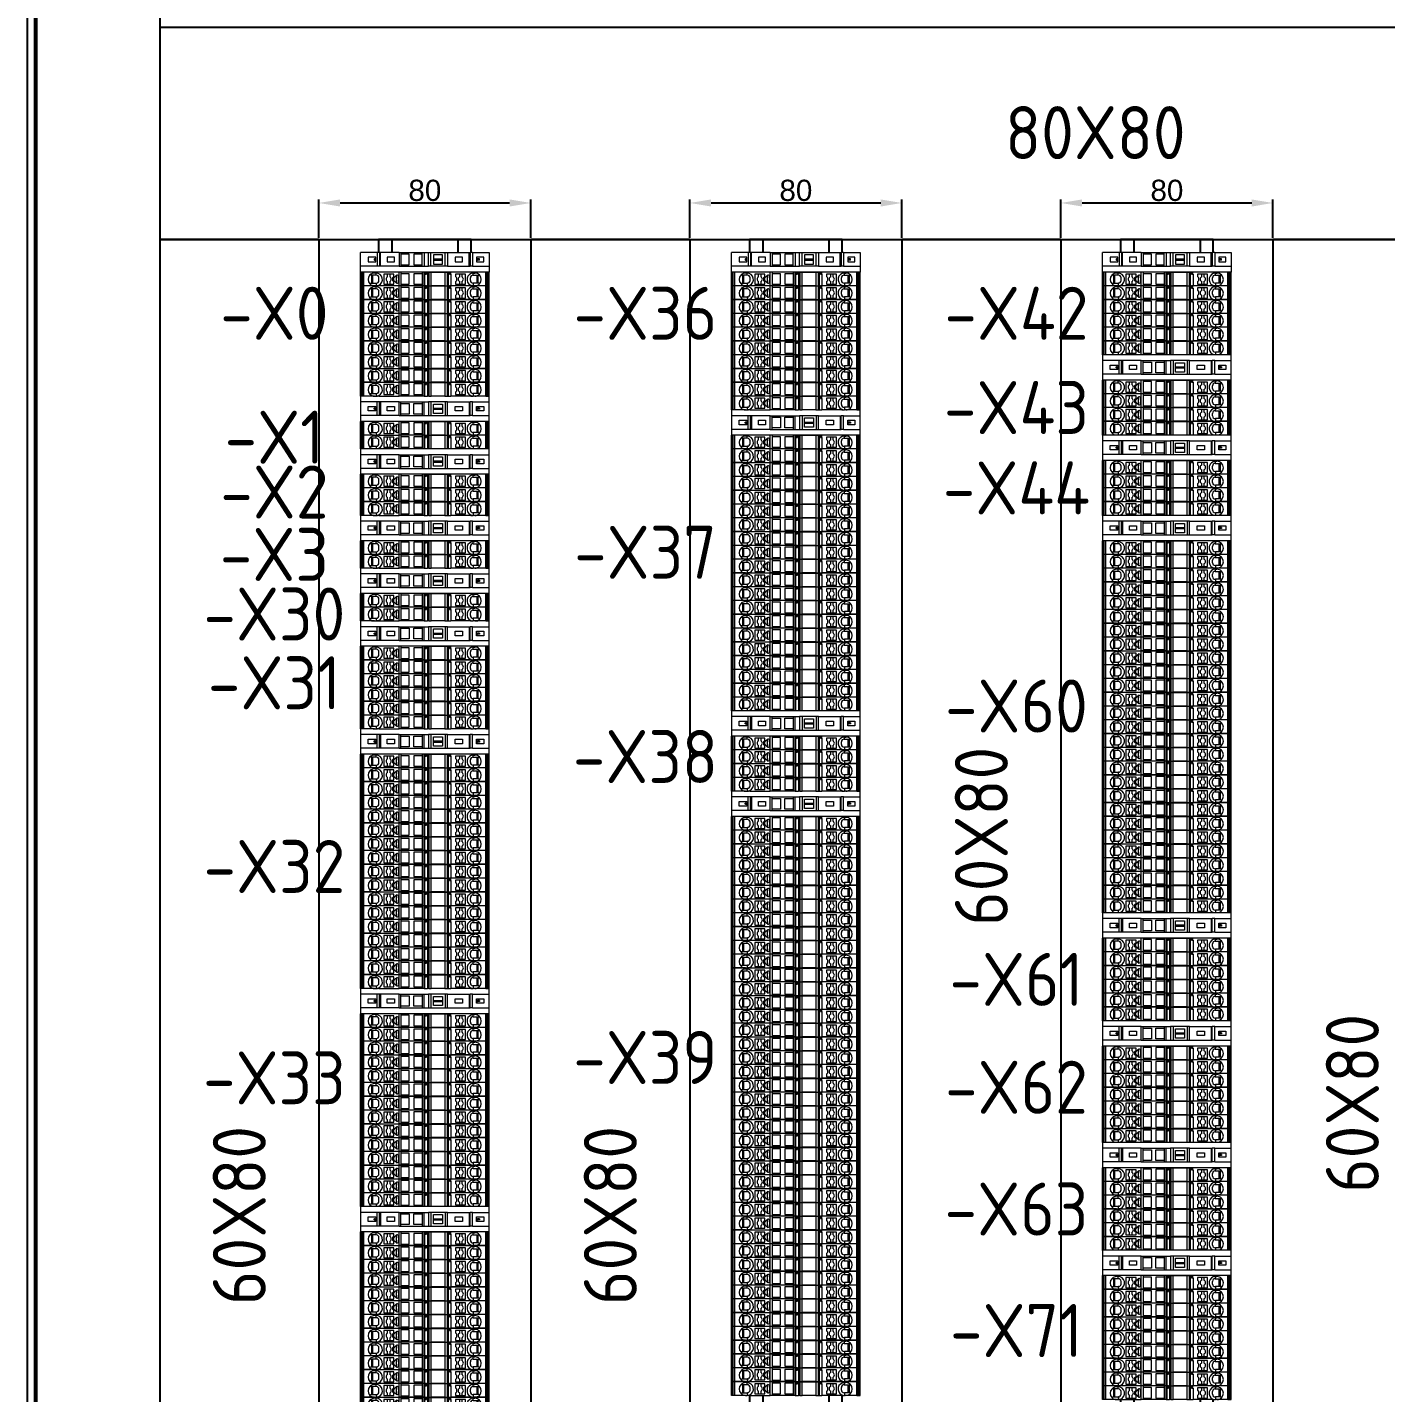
# Model space of a CAD drawing. Header units: millimetres. Extents: x 42356 to 50646, y 31507 to 39566.
# Drawn here: x 47403 to 47916, y 37053 to 37568 of the extents above; entities that cross this region are included whole.
import ezdxf
from ezdxf.enums import TextEntityAlignment as Align

# ---------------------------------------------------------------- set-up
doc = ezdxf.new("R2010")
doc.units = ezdxf.units.MM
doc.set_wipeout_variables(frame=1)
doc.layers.add('! NO PLOT !', color=7, linetype='Continuous', true_color=0xff75dd, plot=False)
doc.layers.add('000-PI-Oprema', color=30, linetype='Continuous', lineweight=5)
doc.layers.add('SI-ORMAR-Oprema', color=30, linetype='Continuous', lineweight=5)
for name, color, linetype in [('000-PI-ORMAR', 2, 'Continuous'), ('000-PI_TEXT', 7, 'Continuous'), ('002-PI-Kabelska kanalica', 150, 'Continuous'), ('004-PI-DIN Šina', 3, 'Continuous')]:
    doc.layers.add(name, color=color, linetype=linetype)
doc.styles.add('PI0', font='isocpeur.ttf', dxfattribs={"width": 0.9})
doc.styles.get("Standard").update_dxf_attribs({"font": 'arial.ttf'})
doc.dimstyles.new('ISO-25-lb', dxfattribs={"dimtxt": 8, "dimasz": 8, "dimexe": 1.25, "dimexo": 0.625, "dimtad": 1, "dimtxsty": 'Standard', "dimcen": 5, "dimadec": 0, "dimazin": 0, "dimtfac": 1, "dimtmove": 0, "dimatfit": 3, "dimfxl": 0, "dimarcsym": 0})

# ---------------------------------------------------------------- blocks, each defined once
blk = doc.blocks.new('2000x800_montazna ploca')
at = {"layer": '000-PI-ORMAR'}
blk.add_line((-4333.67, 1646.19), (-4333.67, -243.81), dxfattribs=at)
blk = doc.blocks.new('*U134')
at = {"layer": '004-PI-DIN Šina'}
blk.add_lwpolyline([(650, -17.5), (650, 17.5), (0, 17.5), (0, -17.5)], close=True, dxfattribs=at)
for points in [[(0, 12.5), (650, 12.5)], [(0, -12.5), (650, -12.5)]]:
    blk.add_lwpolyline(points, dxfattribs=at)
blk = doc.blocks.new('*U319')
at = {"layer": '002-PI-Kabelska kanalica'}
for p, q in [((-20, 599), (60, 599)), ((-20, -100), (-20, 599)), ((60, -100), (60, 599)), ((-20, -100), (60, -100))]:
    blk.add_line(p, q, dxfattribs=at)
blk = doc.blocks.new('*U133')
at = {"layer": '002-PI-Kabelska kanalica'}
for p, q in [((-20, -100), (-20, 552)), ((40, -100), (40, 552)), ((-20, -100), (40, -100))]:
    blk.add_line(p, q, dxfattribs=at)
blk = doc.blocks.new('*U106')
blk.add_wipeout([(-24.3, -7.35), (24.3, -7.35), (24.3, 0), (-24.3, 0)])
at = {"layer": 'SI-ORMAR-Oprema'}
for p, q in [((-18.03, 0), (-24.3, 0)), ((-18.03, 0), (-18.03, -5.15)), ((-17.1, 0), (-18.03, 0)), ((-17.1, 0), (-17.1, -5.15)), ((-17, 0), (-17.1, 0)), ((-17, -5.15), (-17, 0)), ((-16.74, 0), (-17, 0)), ((-16.74, -5.15), (-16.74, 0)), ((-9.72, 0), (-16.74, 0)), ((-9.72, 0), (-9, 0)), ((-9.72, 0), (-9.72, -5.15)), ((-9, 0), (-9, -0.57)), ((-9, 0), (-1, 0)), ((-1, 0), (-0.28, 0)), ((-1, -0.57), (-1, 0)), ((-0.28, 0), (1.39, 0)), ((-0.28, 0), (-0.28, -5.15)), ((1.39, 0), (2.32, 0)), ((1.39, -5.15), (1.39, 0)), ((2.32, 0), (7.69, 0)), ((2.32, -5.15), (2.32, 0)), ((7.69, -5.15), (7.69, 0)), ((7.69, 0), (8.51, 0)), ((8.51, 0), (8.51, -5.15)), ((8.51, 0), (16.74, 0)), ((16.74, -5.15), (16.74, 0)), ((16.74, 0), (17, 0)), ((17, 0), (17, -5.15)), ((17, 0), (17.1, 0)), ((17.1, 0), (17.1, -5.15)), ((18.03, 0), (17.1, 0)), ((18.03, 0), (18.03, -5.15)), ((18.03, 0), (24.3, 0)), ((24.3, 0), (24.3, -7.35)), ((-24.3, -7.35), (-24.3, 0)), ((-18.03, -5.15), (-24.3, -5.15)), ((-21.4, -1.72), (-21.4, -3.42)), ((-18.5, -1.72), (-21.4, -1.72)), ((-21.4, -3.42), (-18.5, -3.42)), ((-19.01, -2.37), (-19.15, -2.37)), ((-19.15, -2.37), (-19.15, -2.77)), ((-19.01, -2.77), (-19.15, -2.77)), ((-19.01, -2.37), (-18.5, -2.37)), ((-19.01, -2.77), (-19.01, -2.37)), ((-19.01, -2.77), (-18.5, -2.77)), ((-18.5, -2.37), (-18.5, -1.72)), ((-18.5, -2.77), (-18.5, -2.37)), ((-18.5, -3.42), (-18.5, -2.77)), ((-17.1, -5.15), (-18.03, -5.15)), ((-17, -5.15), (-17.1, -5.15)), ((-16.74, -5.15), (-17, -5.15)), ((-9.72, -5.15), (-16.74, -5.15)), ((-14.15, -1.72), (-14.15, -3.42)), ((-11.45, -1.72), (-14.15, -1.72)), ((-14.15, -3.42), (-11.45, -3.42)), ((-11.45, -3.42), (-11.45, -1.72)), ((-9.72, -5.15), (-9, -5.15)), ((-9, -0.57), (-9, -4.57)), ((-5.85, -0.57), (-9, -0.57)), ((-9, -4.57), (-9, -5.15)), ((-9, -4.57), (-5.85, -4.57)), ((-9, -5.15), (-1, -5.15)), ((-5.85, -4.57), (-5.85, -0.57)), ((-4.15, -0.57), (-4.15, -4.57)), ((-1, -0.57), (-4.15, -0.57)), ((-4.15, -4.57), (-1, -4.57)), ((-1, -4.57), (-1, -0.57)), ((-1, -5.15), (-1, -4.57)), ((-1, -5.15), (-0.28, -5.15)), ((-0.28, -5.15), (1.39, -5.15)), ((2.32, -5.15), (1.39, -5.15)), ((7.69, -5.15), (2.32, -5.15)), ((6.67, -0.82), (3.22, -0.82)), ((3.22, -0.82), (3.22, -2.37)), ((3.22, -2.37), (6.67, -2.37)), ((3.22, -2.37), (3.22, -2.77)), ((3.22, -2.77), (6.67, -2.77)), ((3.22, -2.77), (3.22, -4.32)), ((3.22, -4.32), (6.67, -4.32)), ((6.67, -2.37), (6.67, -0.82)), ((6.67, -2.77), (6.67, -2.37)), ((6.67, -4.32), (6.67, -2.77)), ((8.51, -5.15), (7.69, -5.15)), ((8.51, -5.15), (16.74, -5.15)), ((11.45, -1.72), (11.45, -3.42)), ((14.15, -1.72), (11.45, -1.72)), ((11.45, -3.42), (14.15, -3.42)), ((14.15, -3.42), (14.15, -1.72)), ((16.74, -5.15), (17, -5.15)), ((17, -5.15), (17.1, -5.15)), ((18.03, -5.15), (17.1, -5.15)), ((18.03, -5.15), (24.3, -5.15)), ((22.25, -1.72), (19.55, -1.72)), ((19.55, -1.72), (19.55, -2.37)), ((19.55, -2.37), (19.89, -2.37)), ((19.55, -2.37), (19.55, -2.77)), ((19.55, -2.77), (19.55, -3.42)), ((19.55, -2.77), (19.89, -2.77)), ((19.55, -3.42), (22.25, -3.42)), ((20.59, -2.37), (19.89, -2.37)), ((19.89, -2.77), (19.89, -2.37)), ((20.59, -2.77), (19.89, -2.77)), ((20.59, -2.77), (20.59, -2.37)), ((22.25, -3.42), (22.25, -1.72)), ((24.3, -7.35), (-24.3, -7.35))]:
    blk.add_line(p, q, dxfattribs=at)
blk = doc.blocks.new('*D313')
at = {"layer": '! NO PLOT !', "color": 0, "linetype": 'Continuous', "lineweight": -2, "ltscale": 0.25, "transparency": 16777216}
for p, q in [((47513.03, 37488.14), (47513.03, 37502.51)), ((47593.03, 37488.14), (47593.03, 37502.51)), ((47521.03, 37501.26), (47585.03, 37501.26))]:
    blk.add_line(p, q, dxfattribs=at)
at = {"layer": '! NO PLOT !', "color": 0, "ltscale": 0.25, "transparency": 16777216}
for points in [[(47521.03, 37502.59), (47521.03, 37499.92), (47513.03, 37501.26)], [(47585.03, 37502.59), (47585.03, 37499.92), (47593.03, 37501.26)]]:
    blk.add_solid(points, dxfattribs=at)
at = {"layer": 'Defpoints', "color": 0, "ltscale": 0.25, "transparency": 16777216}
for p in [(47593.03, 37501.26), (47513.03, 37487.52), (47593.03, 37487.52)]:
    blk.add_point(p, dxfattribs=at)
at = {"layer": '! NO PLOT !', "color": 0, "ltscale": 0.25, "transparency": 16777216, "insert": (47553.03, 37505.97), "char_height": 8, "attachment_point": 5}
blk.add_mtext('80', dxfattribs=at)
blk = doc.blocks.new('*D314')
at = {"layer": '! NO PLOT !', "color": 0, "linetype": 'Continuous', "lineweight": -2, "ltscale": 0.25, "transparency": 16777216}
for p, q in [((47653.03, 37488.14), (47653.03, 37502.51)), ((47733.03, 37488.14), (47733.03, 37502.51)), ((47661.03, 37501.26), (47725.03, 37501.26))]:
    blk.add_line(p, q, dxfattribs=at)
at = {"layer": '! NO PLOT !', "color": 0, "ltscale": 0.25, "transparency": 16777216}
for points in [[(47661.03, 37502.59), (47661.03, 37499.92), (47653.03, 37501.26)], [(47725.03, 37502.59), (47725.03, 37499.92), (47733.03, 37501.26)]]:
    blk.add_solid(points, dxfattribs=at)
at = {"layer": 'Defpoints', "color": 0, "ltscale": 0.25, "transparency": 16777216}
for p in [(47733.03, 37501.26), (47653.03, 37487.52), (47733.03, 37487.52)]:
    blk.add_point(p, dxfattribs=at)
at = {"layer": '! NO PLOT !', "color": 0, "ltscale": 0.25, "transparency": 16777216, "insert": (47693.03, 37505.97), "char_height": 8, "attachment_point": 5}
blk.add_mtext('80', dxfattribs=at)
blk = doc.blocks.new('*U105')
blk.add_wipeout([(-24.3, 2.2), (24.3, 2.2), (24.3, -7.35), (-24.3, -7.35)])
at = {"layer": 'SI-ORMAR-Oprema'}
for p, q in [((-24.3, 2.2), (-24.3, -7.35)), ((24.3, 2.2), (-24.3, 2.2)), ((-18.03, 0), (-24.3, 0)), ((24.3, -7.35), (24.3, 2.2)), ((-18.03, -5.15), (-24.3, -5.15)), ((-21.4, -3.42), (-21.4, -1.72)), ((-21.4, -1.72), (-18.5, -1.72)), ((-18.5, -3.42), (-21.4, -3.42)), ((-19.01, -2.38), (-19.15, -2.38)), ((-19.15, -2.78), (-19.15, -2.38)), ((-19.01, -2.78), (-19.15, -2.78)), ((-19.01, -2.38), (-19.01, -2.78)), ((-19.01, -2.38), (-18.5, -2.38)), ((-19.01, -2.78), (-18.5, -2.78)), ((-18.5, -1.72), (-18.5, -2.38)), ((-18.5, -2.38), (-18.5, -2.78)), ((-18.5, -2.78), (-18.5, -3.42)), ((-18.03, -5.15), (-18.03, 0)), ((-17.1, 0), (-18.03, 0)), ((-17.1, -5.15), (-18.03, -5.15)), ((-17.1, -5.15), (-17.1, 0)), ((-17, 0), (-17.1, 0)), ((-17, -5.15), (-17.1, -5.15)), ((-17, 0), (-17, -5.15)), ((-16.74, 0), (-17, 0)), ((-16.74, -5.15), (-17, -5.15)), ((-16.74, 0), (-16.74, -5.15)), ((-9.72, 0), (-16.74, 0)), ((-9.72, -5.15), (-16.74, -5.15)), ((-14.15, -1.72), (-11.45, -1.72)), ((-14.15, -3.42), (-14.15, -1.72)), ((-11.45, -3.42), (-14.15, -3.42)), ((-11.45, -1.72), (-11.45, -3.42)), ((-9.72, 0), (-9, 0)), ((-9.72, -5.15), (-9.72, 0)), ((-9.72, -5.15), (-9, -5.15)), ((-9, -0.57), (-9, 0)), ((-9, 0), (-1, 0)), ((-9, -4.57), (-9, -0.57)), ((-9, -0.57), (-5.85, -0.57)), ((-5.85, -4.57), (-9, -4.57)), ((-9, -5.15), (-9, -4.57)), ((-9, -5.15), (-1, -5.15)), ((-5.85, -0.57), (-5.85, -4.57)), ((-4.15, -0.57), (-1, -0.57)), ((-4.15, -4.57), (-4.15, -0.57)), ((-1, -4.57), (-4.15, -4.57)), ((-1, 0), (-1, -0.57)), ((-1, 0), (-0.28, 0)), ((-1, -0.57), (-1, -4.57)), ((-1, -4.57), (-1, -5.15)), ((-1, -5.15), (-0.28, -5.15)), ((-0.28, 0), (1.39, 0)), ((-0.28, -5.15), (-0.28, 0)), ((-0.28, -5.15), (1.39, -5.15)), ((2.32, 0), (1.39, 0)), ((1.39, 0), (1.39, -5.15)), ((1.39, -5.15), (2.32, -5.15)), ((7.69, 0), (2.32, 0)), ((2.32, 0), (2.32, -5.15)), ((2.32, -5.15), (7.69, -5.15)), ((3.22, -0.82), (6.67, -0.82)), ((3.22, -2.38), (3.22, -0.82)), ((3.22, -2.38), (6.67, -2.38)), ((3.22, -2.78), (3.22, -2.38)), ((3.22, -2.78), (6.67, -2.78)), ((3.22, -4.32), (3.22, -2.78)), ((6.67, -4.32), (3.22, -4.32)), ((6.67, -0.82), (6.67, -2.38)), ((6.67, -2.38), (6.67, -2.78)), ((6.67, -2.78), (6.67, -4.32)), ((7.69, 0), (7.69, -5.15)), ((8.51, 0), (7.69, 0)), ((7.69, -5.15), (8.51, -5.15)), ((8.51, -5.15), (8.51, 0)), ((8.51, 0), (16.74, 0)), ((8.51, -5.15), (16.74, -5.15)), ((11.45, -1.72), (14.15, -1.72)), ((11.45, -3.42), (11.45, -1.72)), ((14.15, -3.42), (11.45, -3.42)), ((14.15, -1.72), (14.15, -3.42)), ((16.74, 0), (16.74, -5.15)), ((16.74, 0), (17, 0)), ((16.74, -5.15), (17, -5.15)), ((17, -5.15), (17, 0)), ((17, 0), (17.1, 0)), ((17, -5.15), (17.1, -5.15)), ((18.03, 0), (17.1, 0)), ((17.1, -5.15), (17.1, 0)), ((18.03, -5.15), (17.1, -5.15)), ((18.03, 0), (24.3, 0)), ((18.03, -5.15), (18.03, 0)), ((18.03, -5.15), (24.3, -5.15)), ((19.55, -2.38), (19.55, -1.72)), ((19.55, -1.72), (22.25, -1.72)), ((19.55, -2.78), (19.55, -2.38)), ((19.55, -2.38), (19.89, -2.38)), ((19.55, -2.78), (19.89, -2.78)), ((19.55, -3.42), (19.55, -2.78)), ((22.25, -3.42), (19.55, -3.42)), ((19.89, -2.38), (19.89, -2.78)), ((20.59, -2.38), (19.89, -2.38)), ((20.59, -2.78), (19.89, -2.78)), ((20.59, -2.38), (20.59, -2.78)), ((22.25, -1.72), (22.25, -3.42)), ((24.3, -7.35), (-24.3, -7.35))]:
    blk.add_line(p, q, dxfattribs=at)
blk = doc.blocks.new('*U115')
blk.add_wipeout([(47227.3, 37326.63), (47227.3, 37321.48), (47275.9, 37321.48), (47275.9, 37326.63)])
at = {"layer": '000-PI-Oprema'}
for p, q in [((47227.3, 37321.48), (47227.3, 37326.63)), ((47227.85, 37326.63), (47227.3, 37326.63)), ((47228.39, 37326.63), (47227.85, 37326.63)), ((47227.85, 37321.48), (47227.85, 37326.63)), ((47228.39, 37321.48), (47228.39, 37326.63)), ((47228.56, 37326.63), (47228.39, 37326.63)), ((47228.56, 37321.48), (47228.56, 37326.63)), ((47241.88, 37326.63), (47228.56, 37326.63)), ((47231, 37325.48), (47230.9, 37325.58)), ((47230.9, 37322.19), (47231.2, 37322.48)), ((47231.45, 37325.48), (47231, 37325.48)), ((47231.2, 37322.48), (47231.45, 37322.48)), ((47231.45, 37325.48), (47231.45, 37322.48)), ((47231.6, 37325.48), (47231.45, 37325.48)), ((47231.45, 37322.48), (47231.6, 37322.48)), ((47231.6, 37322.48), (47231.6, 37325.48)), ((47231.85, 37325.48), (47231.6, 37325.48)), ((47231.6, 37322.48), (47231.85, 37322.48)), ((47231.85, 37325.48), (47231.85, 37322.48)), ((47233.2, 37325.48), (47231.85, 37325.48)), ((47231.85, 37322.48), (47233.2, 37322.48)), ((47233.2, 37326.28), (47232.6, 37326.28)), ((47233.2, 37325.48), (47233.2, 37326.28)), ((47233.3, 37325.48), (47233.2, 37325.48)), ((47233.3, 37322.48), (47233.2, 37322.48)), ((47233.2, 37322.48), (47233.2, 37321.48)), ((47237.55, 37325.88), (47236.15, 37325.88)), ((47236.15, 37325.88), (47236.15, 37322.08)), ((47236.15, 37322.08), (47237.55, 37322.08)), ((47238.35, 37325.88), (47237.55, 37325.88)), ((47237.55, 37324.9), (47237.55, 37325.88)), ((47237.55, 37322.08), (47237.55, 37323.07)), ((47237.55, 37322.08), (47238.35, 37322.08)), ((47239.95, 37325.88), (47238.35, 37325.88)), ((47238.35, 37325.88), (47238.35, 37324.9)), ((47238.35, 37323.07), (47238.35, 37322.08)), ((47238.35, 37322.08), (47239.95, 37322.08)), ((47239.55, 37324.58), (47239.95, 37324.98)), ((47239.55, 37323.38), (47239.55, 37324.58)), ((47239.95, 37322.98), (47239.55, 37323.38)), ((47239.95, 37324.98), (47239.95, 37325.88)), ((47239.95, 37322.08), (47239.95, 37322.98)), ((47240.78, 37325.37), (47240.78, 37322.6)), ((47241.88, 37321.48), (47241.88, 37326.63)), ((47242.6, 37326.63), (47241.88, 37326.63)), ((47242.6, 37326.63), (47242.6, 37326.06)), ((47250.6, 37326.63), (47242.6, 37326.63)), ((47242.6, 37326.06), (47242.6, 37322.06)), ((47245.75, 37326.06), (47242.6, 37326.06)), ((47242.6, 37322.06), (47245.75, 37322.06)), ((47242.6, 37322.06), (47242.6, 37321.48)), ((47245.75, 37322.06), (47245.75, 37326.06)), ((47247.45, 37326.06), (47247.45, 37322.06)), ((47250.6, 37326.06), (47247.45, 37326.06)), ((47247.45, 37322.06), (47250.6, 37322.06)), ((47250.6, 37326.63), (47250.6, 37326.06)), ((47251.32, 37326.63), (47250.6, 37326.63)), ((47250.6, 37326.06), (47250.6, 37322.06)), ((47250.6, 37322.06), (47250.6, 37321.48)), ((47251.32, 37326.63), (47251.75, 37326.63)), ((47251.32, 37321.48), (47251.32, 37326.63)), ((47251.65, 37321.48), (47251.65, 37325.83)), ((47251.65, 37325.83), (47251.75, 37325.83)), ((47251.75, 37325.83), (47251.75, 37326.63)), ((47252.21, 37326.63), (47251.75, 37326.63)), ((47251.75, 37325.83), (47252.21, 37325.83)), ((47252.21, 37326.63), (47252.56, 37326.63)), ((47252.21, 37325.83), (47252.21, 37326.63)), ((47253.07, 37326.63), (47252.56, 37326.63)), ((47252.56, 37326.63), (47252.56, 37321.48)), ((47253.07, 37326.63), (47253.07, 37321.48)), ((47253.07, 37326.63), (47253.98, 37326.63)), ((47253.98, 37321.48), (47253.98, 37326.63)), ((47253.98, 37326.63), (47259.12, 37326.63)), ((47259.12, 37326.63), (47259.12, 37321.48)), ((47259.12, 37326.63), (47260.03, 37326.63)), ((47260.03, 37326.63), (47260.03, 37321.48)), ((47260.03, 37326.63), (47260.54, 37326.63)), ((47260.54, 37321.48), (47260.54, 37326.63)), ((47260.54, 37326.63), (47260.89, 37326.63)), ((47260.89, 37325.83), (47260.89, 37326.63)), ((47261.35, 37326.63), (47260.89, 37326.63)), ((47260.89, 37325.83), (47261.35, 37325.83)), ((47261.35, 37325.83), (47261.35, 37326.63)), ((47274.65, 37326.63), (47261.35, 37326.63)), ((47261.35, 37325.83), (47261.45, 37325.83)), ((47261.45, 37325.83), (47261.45, 37321.48)), ((47264.75, 37325.88), (47263.15, 37325.88)), ((47263.15, 37325.88), (47263.15, 37324.98)), ((47263.15, 37324.98), (47263.55, 37324.58)), ((47263.55, 37323.38), (47263.15, 37322.98)), ((47263.15, 37322.98), (47263.15, 37322.08)), ((47263.15, 37322.08), (47264.75, 37322.08)), ((47263.55, 37324.58), (47263.55, 37323.38)), ((47264.75, 37324.9), (47264.75, 37325.88)), ((47265.55, 37325.88), (47264.75, 37325.88)), ((47264.75, 37322.08), (47264.75, 37323.07)), ((47264.75, 37322.08), (47265.55, 37322.08)), ((47265.55, 37325.88), (47265.55, 37324.9)), ((47266.95, 37325.88), (47265.55, 37325.88)), ((47265.55, 37323.07), (47265.55, 37322.08)), ((47265.55, 37322.08), (47266.95, 37322.08)), ((47266.95, 37322.08), (47266.95, 37325.88)), ((47268.8, 37323.48), (47268.8, 37324.48)), ((47269.8, 37325.48), (47269.9, 37325.48)), ((47269.8, 37322.48), (47269.9, 37322.48)), ((47269.9, 37326.28), (47270.5, 37326.28)), ((47269.9, 37325.48), (47269.9, 37326.28)), ((47269.9, 37325.48), (47271.25, 37325.48)), ((47271.25, 37322.48), (47269.9, 37322.48)), ((47269.9, 37322.48), (47269.9, 37321.48)), ((47271.25, 37325.48), (47271.25, 37322.48)), ((47271.25, 37325.48), (47271.5, 37325.48)), ((47271.5, 37322.48), (47271.25, 37322.48)), ((47271.5, 37322.48), (47271.5, 37325.48)), ((47271.5, 37325.48), (47271.65, 37325.48)), ((47271.65, 37322.48), (47271.5, 37322.48)), ((47271.65, 37325.48), (47271.65, 37322.48)), ((47271.65, 37325.48), (47272.1, 37325.48)), ((47271.9, 37322.48), (47271.65, 37322.48)), ((47272.2, 37322.19), (47271.9, 37322.48)), ((47272.1, 37325.48), (47272.2, 37325.58)), ((47274.65, 37321.48), (47274.65, 37326.63)), ((47274.65, 37326.63), (47274.82, 37326.63)), ((47274.82, 37321.48), (47274.82, 37326.63)), ((47274.82, 37326.63), (47275.35, 37326.63)), ((47275.35, 37321.48), (47275.35, 37326.63)), ((47275.35, 37326.63), (47275.9, 37326.63)), ((47275.9, 37321.48), (47275.9, 37326.63)), ((47227.85, 37321.48), (47227.3, 37321.48)), ((47228.39, 37321.48), (47227.85, 37321.48)), ((47228.56, 37321.48), (47228.39, 37321.48)), ((47231.6, 37321.48), (47228.56, 37321.48)), ((47231.6, 37321.7), (47231.6, 37321.48)), ((47232.6, 37321.48), (47231.6, 37321.48)), ((47232.6, 37321.48), (47233.2, 37321.48)), ((47234.2, 37321.48), (47233.2, 37321.48)), ((47234.2, 37321.48), (47234.2, 37321.7)), ((47234.2, 37321.48), (47241.88, 37321.48)), ((47242.6, 37321.48), (47241.88, 37321.48)), ((47250.6, 37321.48), (47242.6, 37321.48)), ((47251.32, 37321.48), (47250.6, 37321.48)), ((47251.32, 37321.48), (47251.65, 37321.48)), ((47251.65, 37321.48), (47252.56, 37321.48)), ((47253.07, 37321.48), (47252.56, 37321.48)), ((47253.07, 37321.48), (47253.98, 37321.48)), ((47259.12, 37321.48), (47253.98, 37321.48)), ((47259.12, 37321.48), (47260.03, 37321.48)), ((47260.03, 37321.48), (47260.54, 37321.48)), ((47260.54, 37321.48), (47261.45, 37321.48)), ((47268.9, 37321.48), (47261.45, 37321.48)), ((47268.9, 37321.48), (47268.9, 37321.7)), ((47268.9, 37321.48), (47269.9, 37321.48)), ((47270.5, 37321.48), (47269.9, 37321.48)), ((47271.5, 37321.48), (47270.5, 37321.48)), ((47271.5, 37321.7), (47271.5, 37321.48)), ((47274.65, 37321.48), (47271.5, 37321.48)), ((47274.65, 37321.48), (47274.82, 37321.48)), ((47274.82, 37321.48), (47275.35, 37321.48)), ((47275.35, 37321.48), (47275.9, 37321.48))]:
    blk.add_line(p, q, dxfattribs=at)
for centre, radius, start, end in [((47232.6, 37323.88), 2.4, 135, 225), ((47232.6, 37323.88), 2.4, 90, 135), ((47232.6, 37323.88), 2.4, 225, 245.3757), ((47233.2, 37323.88), 2.4, 294.6243, 90), ((47233.3, 37324.48), 1, 0, 90), ((47233.3, 37323.48), 1, 270, 360), ((47237.95, 37323.98), 1, 113.5782, 246.4218), ((47237.95, 37323.98), 1, 293.5782, 66.4218), ((47241.15, 37325.03), 0.5, 5.4406, 134.9997), ((47241.15, 37322.93), 0.5, 225, 354.5597), ((47265.15, 37323.98), 1, 113.5782, 246.4218), ((47265.15, 37323.98), 1, 293.5782, 66.4218), ((47269.9, 37323.88), 2.4, 90, 245.3757), ((47269.8, 37324.48), 1, 90, 180), ((47269.8, 37323.48), 1, 180, 270), ((47270.5, 37323.88), 2.4, 45, 90), ((47270.5, 37323.88), 2.4, 294.6243, 315), ((47270.5, 37323.88), 2.4, 315, 45), ((47232.6, 37323.88), 2.4, 245.3757, 270), ((47233.2, 37323.88), 2.4, 270, 294.6243), ((47269.9, 37323.88), 2.4, 245.3757, 270), ((47270.5, 37323.88), 2.4, 270, 294.6243)]:
    blk.add_arc(centre, radius, start, end, dxfattribs=at)
for points in [[(47234.3, 37323.48), (47234.3, 37323.61), (47234.3, 37323.74), (47234.3, 37323.87), (47234.3, 37324.01), (47234.3, 37324.14), (47234.3, 37324.26), (47234.3, 37324.38), (47234.3, 37324.48)], [(47240.78, 37325.37), (47240.55, 37325.14), (47240.32, 37324.91), (47240.09, 37324.68), (47239.85, 37324.44)], [(47239.85, 37323.53), (47239.85, 37323.76), (47239.85, 37323.98), (47239.85, 37324.21), (47239.85, 37324.44)], [(47240.78, 37322.6), (47240.55, 37322.83), (47240.32, 37323.05), (47240.09, 37323.29), (47239.85, 37323.53)], [(47240.8, 37325.39), (47240.79, 37325.38), (47240.78, 37325.37)], [(47240.8, 37322.58), (47240.79, 37322.59), (47240.78, 37322.6)], [(47241.75, 37323.98), (47241.73, 37324.26), (47241.7, 37324.53), (47241.67, 37324.81), (47241.65, 37325.08)], [(47241.65, 37322.89), (47241.67, 37323.16), (47241.7, 37323.44), (47241.73, 37323.71), (47241.75, 37323.98)]]:
    blk.add_spline(points, degree=3, dxfattribs=at)
blk = doc.blocks.new('*U247')
at = {"layer": '000-PI-Oprema'}
blk.add_blockref('*U115', (-47251.6, -37324.06), dxfattribs=at)
blk = doc.blocks.new('*U248')
at = {"layer": '000-PI-Oprema', "color": 0, "linetype": 'ByBlock', "lineweight": -2, "transparency": 16777216}
blk.add_blockref('*U247', (0, -5.2), dxfattribs=at)
blk.add_blockref('*U247', (0, 0), dxfattribs=at)
blk = doc.blocks.new('*U249')
at = {"layer": '000-PI-Oprema'}
blk.add_blockref('*U115', (-47251.6, -37324.06), dxfattribs=at)
blk = doc.blocks.new('*U250')
at = {"layer": '000-PI-Oprema', "color": 0, "linetype": 'ByBlock', "lineweight": -2, "transparency": 16777216}
blk.add_blockref('*U249', (0, 0), dxfattribs=at)
blk.add_blockref('*U249', (0, -5.2), dxfattribs=at)
blk.add_blockref('*U249', (0, -10.4), dxfattribs=at)
blk.add_blockref('*U249', (0, -15.6), dxfattribs=at)
blk.add_blockref('*U249', (0, -20.8), dxfattribs=at)
blk.add_blockref('*U249', (0, -26), dxfattribs=at)
blk.add_blockref('*U249', (0, -31.2), dxfattribs=at)
blk.add_blockref('*U249', (0, -36.4), dxfattribs=at)
blk.add_blockref('*U249', (0, -41.6), dxfattribs=at)
blk = doc.blocks.new('*U251')
at = {"layer": '000-PI-Oprema'}
blk.add_blockref('*U115', (-47251.6, -37324.06), dxfattribs=at)
blk = doc.blocks.new('*U252')
at = {"layer": '000-PI-Oprema', "color": 0, "linetype": 'ByBlock', "lineweight": -2, "transparency": 16777216}
blk.add_blockref('*U251', (0, 0), dxfattribs=at)
blk.add_blockref('*U251', (0, -5.2), dxfattribs=at)
blk.add_blockref('*U251', (0, -10.4), dxfattribs=at)
blk = doc.blocks.new('*U253')
at = {"layer": '000-PI-Oprema'}
blk.add_blockref('*U115', (-47251.6, -37324.06), dxfattribs=at)
blk = doc.blocks.new('*U254')
at = {"layer": '000-PI-Oprema', "color": 0, "linetype": 'ByBlock', "lineweight": -2, "transparency": 16777216}
blk.add_blockref('*U253', (0, 0), dxfattribs=at)
blk.add_blockref('*U253', (0, -5.2), dxfattribs=at)
blk = doc.blocks.new('*U255')
at = {"layer": '000-PI-Oprema'}
blk.add_blockref('*U115', (-47251.6, -37324.06), dxfattribs=at)
blk = doc.blocks.new('*U256')
at = {"layer": '000-PI-Oprema', "color": 0, "linetype": 'ByBlock', "lineweight": -2, "transparency": 16777216}
blk.add_blockref('*U255', (0, 0), dxfattribs=at)
blk.add_blockref('*U255', (0, -5.2), dxfattribs=at)
blk = doc.blocks.new('*U257')
at = {"layer": '000-PI-Oprema'}
blk.add_blockref('*U115', (-47251.6, -37324.06), dxfattribs=at)
blk = doc.blocks.new('*U258')
at = {"layer": '000-PI-Oprema', "color": 0, "linetype": 'ByBlock', "lineweight": -2, "transparency": 16777216}
blk.add_blockref('*U257', (0, 0), dxfattribs=at)
blk.add_blockref('*U257', (0, -5.2), dxfattribs=at)
blk.add_blockref('*U257', (0, -10.4), dxfattribs=at)
blk.add_blockref('*U257', (0, -15.6), dxfattribs=at)
blk.add_blockref('*U257', (0, -20.8), dxfattribs=at)
blk.add_blockref('*U257', (0, -26), dxfattribs=at)
blk = doc.blocks.new('*U259')
at = {"layer": '000-PI-Oprema'}
blk.add_blockref('*U115', (-47251.6, -37324.06), dxfattribs=at)
blk = doc.blocks.new('*U260')
at = {"layer": '000-PI-Oprema', "color": 0, "linetype": 'ByBlock', "lineweight": -2, "transparency": 16777216}
blk.add_blockref('*U259', (0, 0), dxfattribs=at)
blk.add_blockref('*U259', (0, -5.2), dxfattribs=at)
blk.add_blockref('*U259', (0, -10.4), dxfattribs=at)
blk.add_blockref('*U259', (0, -15.6), dxfattribs=at)
blk.add_blockref('*U259', (0, -20.8), dxfattribs=at)
blk.add_blockref('*U259', (0, -26), dxfattribs=at)
blk.add_blockref('*U259', (0, -31.2), dxfattribs=at)
blk.add_blockref('*U259', (0, -36.4), dxfattribs=at)
blk.add_blockref('*U259', (0, -41.6), dxfattribs=at)
blk.add_blockref('*U259', (0, -46.8), dxfattribs=at)
blk.add_blockref('*U259', (0, -52), dxfattribs=at)
blk.add_blockref('*U259', (0, -57.2), dxfattribs=at)
blk.add_blockref('*U259', (0, -62.4), dxfattribs=at)
blk.add_blockref('*U259', (0, -67.6), dxfattribs=at)
blk.add_blockref('*U259', (0, -72.8), dxfattribs=at)
blk.add_blockref('*U259', (0, -78), dxfattribs=at)
blk.add_blockref('*U259', (0, -83.2), dxfattribs=at)
blk = doc.blocks.new('*U261')
at = {"layer": '000-PI-Oprema'}
blk.add_blockref('*U115', (-47251.6, -37324.06), dxfattribs=at)
blk = doc.blocks.new('*U262')
at = {"layer": '000-PI-Oprema', "color": 0, "linetype": 'ByBlock', "lineweight": -2, "transparency": 16777216}
blk.add_blockref('*U261', (0, 0), dxfattribs=at)
blk.add_blockref('*U261', (0, -5.2), dxfattribs=at)
blk.add_blockref('*U261', (0, -10.4), dxfattribs=at)
blk.add_blockref('*U261', (0, -15.6), dxfattribs=at)
blk.add_blockref('*U261', (0, -20.8), dxfattribs=at)
blk.add_blockref('*U261', (0, -26), dxfattribs=at)
blk.add_blockref('*U261', (0, -31.2), dxfattribs=at)
blk.add_blockref('*U261', (0, -36.4), dxfattribs=at)
blk.add_blockref('*U261', (0, -41.6), dxfattribs=at)
blk.add_blockref('*U261', (0, -46.8), dxfattribs=at)
blk.add_blockref('*U261', (0, -52), dxfattribs=at)
blk.add_blockref('*U261', (0, -57.2), dxfattribs=at)
blk.add_blockref('*U261', (0, -62.4), dxfattribs=at)
blk.add_blockref('*U261', (0, -67.6), dxfattribs=at)
blk = doc.blocks.new('*U267')
at = {"layer": '000-PI-Oprema'}
blk.add_blockref('*U115', (-47251.6, -37324.06), dxfattribs=at)
blk = doc.blocks.new('*U268')
at = {"layer": '000-PI-Oprema', "color": 0, "linetype": 'ByBlock', "lineweight": -2, "transparency": 16777216}
blk.add_blockref('*U267', (0, 0), dxfattribs=at)
blk.add_blockref('*U267', (0, -5.2), dxfattribs=at)
blk.add_blockref('*U267', (0, -10.4), dxfattribs=at)
blk.add_blockref('*U267', (0, -15.6), dxfattribs=at)
blk.add_blockref('*U267', (0, -20.8), dxfattribs=at)
blk.add_blockref('*U267', (0, -26), dxfattribs=at)
blk.add_blockref('*U267', (0, -31.2), dxfattribs=at)
blk.add_blockref('*U267', (0, -36.4), dxfattribs=at)
blk.add_blockref('*U267', (0, -41.6), dxfattribs=at)
blk.add_blockref('*U267', (0, -46.8), dxfattribs=at)
blk.add_blockref('*U267', (0, -52), dxfattribs=at)
blk.add_blockref('*U267', (0, -57.2), dxfattribs=at)
blk.add_blockref('*U267', (0, -62.4), dxfattribs=at)
blk.add_blockref('*U267', (0, -67.6), dxfattribs=at)
blk.add_blockref('*U267', (0, -72.8), dxfattribs=at)
blk.add_blockref('*U267', (0, -78), dxfattribs=at)
blk.add_blockref('*U267', (0, -83.2), dxfattribs=at)
blk.add_blockref('*U267', (0, -88.4), dxfattribs=at)
blk.add_blockref('*U267', (0, -93.6), dxfattribs=at)
blk.add_blockref('*U267', (0, -98.8), dxfattribs=at)
blk = doc.blocks.new('*U285')
at = {"layer": '000-PI-Oprema'}
blk.add_blockref('*U115', (-47251.6, -37324.06), dxfattribs=at)
blk = doc.blocks.new('*U286')
at = {"layer": '000-PI-Oprema', "color": 0, "linetype": 'ByBlock', "lineweight": -2, "transparency": 16777216}
blk.add_blockref('*U285', (0, 0), dxfattribs=at)
blk.add_blockref('*U285', (0, -5.2), dxfattribs=at)
blk.add_blockref('*U285', (0, -10.4), dxfattribs=at)
blk.add_blockref('*U285', (0, -15.6), dxfattribs=at)
blk.add_blockref('*U285', (0, -20.8), dxfattribs=at)
blk.add_blockref('*U285', (0, -26), dxfattribs=at)
blk.add_blockref('*U285', (0, -31.2), dxfattribs=at)
blk.add_blockref('*U285', (0, -36.4), dxfattribs=at)
blk.add_blockref('*U285', (0, -41.6), dxfattribs=at)
blk.add_blockref('*U285', (0, -46.8), dxfattribs=at)
blk.add_blockref('*U285', (0, -52), dxfattribs=at)
blk.add_blockref('*U285', (0, -57.2), dxfattribs=at)
blk.add_blockref('*U285', (0, -62.4), dxfattribs=at)
blk.add_blockref('*U285', (0, -67.6), dxfattribs=at)
blk.add_blockref('*U285', (0, -72.8), dxfattribs=at)
blk.add_blockref('*U285', (0, -78), dxfattribs=at)
blk.add_blockref('*U285', (0, -83.2), dxfattribs=at)
blk.add_blockref('*U285', (0, -88.4), dxfattribs=at)
blk.add_blockref('*U285', (0, -93.6), dxfattribs=at)
blk.add_blockref('*U285', (0, -98.8), dxfattribs=at)
blk.add_blockref('*U285', (0, -104), dxfattribs=at)
blk.add_blockref('*U285', (0, -109.2), dxfattribs=at)
blk.add_blockref('*U285', (0, -114.4), dxfattribs=at)
blk.add_blockref('*U285', (0, -119.6), dxfattribs=at)
blk.add_blockref('*U285', (0, -124.8), dxfattribs=at)
blk.add_blockref('*U285', (0, -130), dxfattribs=at)
blk.add_blockref('*U285', (0, -135.2), dxfattribs=at)
blk.add_blockref('*U285', (0, -140.4), dxfattribs=at)
blk.add_blockref('*U285', (0, -145.6), dxfattribs=at)
blk.add_blockref('*U285', (0, -150.8), dxfattribs=at)
blk.add_blockref('*U285', (0, -156), dxfattribs=at)
blk.add_blockref('*U285', (0, -161.2), dxfattribs=at)
blk.add_blockref('*U285', (0, -166.4), dxfattribs=at)
blk.add_blockref('*U285', (0, -171.6), dxfattribs=at)
blk.add_blockref('*U285', (0, -176.8), dxfattribs=at)
blk.add_blockref('*U285', (0, -182), dxfattribs=at)
blk.add_blockref('*U285', (0, -187.2), dxfattribs=at)
blk.add_blockref('*U285', (0, -192.4), dxfattribs=at)
blk.add_blockref('*U285', (0, -197.6), dxfattribs=at)
blk.add_blockref('*U285', (0, -202.8), dxfattribs=at)
blk.add_blockref('*U285', (0, -208), dxfattribs=at)
blk.add_blockref('*U285', (0, -213.2), dxfattribs=at)
blk = doc.blocks.new('*U291')
at = {"layer": '000-PI-Oprema'}
blk.add_blockref('*U115', (-47251.6, -37324.06), dxfattribs=at)
blk = doc.blocks.new('*U292')
at = {"layer": '000-PI-Oprema', "color": 0, "linetype": 'ByBlock', "lineweight": -2, "transparency": 16777216}
blk.add_blockref('*U291', (0, 0), dxfattribs=at)
blk.add_blockref('*U291', (0, -5.2), dxfattribs=at)
blk.add_blockref('*U291', (0, -10.4), dxfattribs=at)
blk.add_blockref('*U291', (0, -15.6), dxfattribs=at)
blk.add_blockref('*U291', (0, -20.8), dxfattribs=at)
blk.add_blockref('*U291', (0, -26), dxfattribs=at)
blk = doc.blocks.new('*U293')
at = {"layer": '000-PI-Oprema'}
blk.add_blockref('*U115', (-47251.6, -37324.06), dxfattribs=at)
blk = doc.blocks.new('*U294')
at = {"layer": '000-PI-Oprema', "color": 0, "linetype": 'ByBlock', "lineweight": -2, "transparency": 16777216}
blk.add_blockref('*U293', (0, 0), dxfattribs=at)
blk.add_blockref('*U293', (0, -5.2), dxfattribs=at)
blk.add_blockref('*U293', (0, -10.4), dxfattribs=at)
blk.add_blockref('*U293', (0, -15.6), dxfattribs=at)
blk = doc.blocks.new('*U295')
at = {"layer": '000-PI-Oprema'}
blk.add_blockref('*U115', (-47251.6, -37324.06), dxfattribs=at)
blk = doc.blocks.new('*U296')
at = {"layer": '000-PI-Oprema', "color": 0, "linetype": 'ByBlock', "lineweight": -2, "transparency": 16777216}
blk.add_blockref('*U295', (0, 0), dxfattribs=at)
blk.add_blockref('*U295', (0, -5.2), dxfattribs=at)
blk.add_blockref('*U295', (0, -10.4), dxfattribs=at)
blk.add_blockref('*U295', (0, -15.6), dxfattribs=at)
blk = doc.blocks.new('*U297')
at = {"layer": '000-PI-Oprema'}
blk.add_blockref('*U115', (-47251.6, -37324.06), dxfattribs=at)
blk = doc.blocks.new('*U298')
at = {"layer": '000-PI-Oprema', "color": 0, "linetype": 'ByBlock', "lineweight": -2, "transparency": 16777216}
blk.add_blockref('*U297', (0, 0), dxfattribs=at)
blk.add_blockref('*U297', (0, -5.2), dxfattribs=at)
blk.add_blockref('*U297', (0, -10.4), dxfattribs=at)
blk.add_blockref('*U297', (0, -15.6), dxfattribs=at)
blk.add_blockref('*U297', (0, -20.8), dxfattribs=at)
blk.add_blockref('*U297', (0, -26), dxfattribs=at)
blk.add_blockref('*U297', (0, -31.2), dxfattribs=at)
blk.add_blockref('*U297', (0, -36.4), dxfattribs=at)
blk.add_blockref('*U297', (0, -41.6), dxfattribs=at)
blk.add_blockref('*U297', (0, -46.8), dxfattribs=at)
blk.add_blockref('*U297', (0, -52), dxfattribs=at)
blk.add_blockref('*U297', (0, -57.2), dxfattribs=at)
blk.add_blockref('*U297', (0, -62.4), dxfattribs=at)
blk.add_blockref('*U297', (0, -67.6), dxfattribs=at)
blk.add_blockref('*U297', (0, -72.8), dxfattribs=at)
blk.add_blockref('*U297', (0, -78), dxfattribs=at)
blk.add_blockref('*U297', (0, -83.2), dxfattribs=at)
blk.add_blockref('*U297', (0, -88.4), dxfattribs=at)
blk.add_blockref('*U297', (0, -93.6), dxfattribs=at)
blk.add_blockref('*U297', (0, -98.8), dxfattribs=at)
blk.add_blockref('*U297', (0, -104), dxfattribs=at)
blk.add_blockref('*U297', (0, -109.2), dxfattribs=at)
blk.add_blockref('*U297', (0, -114.4), dxfattribs=at)
blk.add_blockref('*U297', (0, -119.6), dxfattribs=at)
blk.add_blockref('*U297', (0, -124.8), dxfattribs=at)
blk.add_blockref('*U297', (0, -130), dxfattribs=at)
blk.add_blockref('*U297', (0, -135.2), dxfattribs=at)
blk = doc.blocks.new('*U301')
at = {"layer": '000-PI-Oprema'}
blk.add_blockref('*U115', (-47251.6, -37324.06), dxfattribs=at)
blk = doc.blocks.new('*U302')
at = {"layer": '000-PI-Oprema', "color": 0, "linetype": 'ByBlock', "lineweight": -2, "transparency": 16777216}
blk.add_blockref('*U301', (0, 0), dxfattribs=at)
blk.add_blockref('*U301', (0, -5.2), dxfattribs=at)
blk.add_blockref('*U301', (0, -10.4), dxfattribs=at)
blk.add_blockref('*U301', (0, -15.6), dxfattribs=at)
blk.add_blockref('*U301', (0, -20.8), dxfattribs=at)
blk.add_blockref('*U301', (0, -26), dxfattribs=at)
blk.add_blockref('*U301', (0, -31.2), dxfattribs=at)
blk.add_blockref('*U301', (0, -36.4), dxfattribs=at)
blk.add_blockref('*U301', (0, -41.6), dxfattribs=at)
blk.add_blockref('*U301', (0, -46.8), dxfattribs=at)
blk = doc.blocks.new('*U343')
at = {"layer": '000-PI-Oprema'}
blk.add_blockref('*U115', (-47251.6, -37324.06), dxfattribs=at)
blk = doc.blocks.new('*U344')
at = {"layer": '000-PI-Oprema', "color": 0, "linetype": 'ByBlock', "lineweight": -2, "transparency": 16777216}
blk.add_blockref('*U343', (0, 0), dxfattribs=at)
blk.add_blockref('*U343', (0, -5.2), dxfattribs=at)
blk.add_blockref('*U343', (0, -10.4), dxfattribs=at)
blk.add_blockref('*U343', (0, -15.6), dxfattribs=at)
blk.add_blockref('*U343', (0, -20.8), dxfattribs=at)
blk.add_blockref('*U343', (0, -26), dxfattribs=at)
blk.add_blockref('*U343', (0, -31.2), dxfattribs=at)
blk.add_blockref('*U343', (0, -36.4), dxfattribs=at)
blk.add_blockref('*U343', (0, -41.6), dxfattribs=at)
blk.add_blockref('*U343', (0, -46.8), dxfattribs=at)
blk.add_blockref('*U343', (0, -52), dxfattribs=at)
blk.add_blockref('*U343', (0, -57.2), dxfattribs=at)
blk.add_blockref('*U343', (0, -62.4), dxfattribs=at)
blk.add_blockref('*U343', (0, -67.6), dxfattribs=at)
blk.add_blockref('*U343', (0, -72.8), dxfattribs=at)
blk.add_blockref('*U343', (0, -78), dxfattribs=at)
blk.add_blockref('*U343', (0, -83.2), dxfattribs=at)
blk.add_blockref('*U343', (0, -88.4), dxfattribs=at)
blk.add_blockref('*U343', (0, -93.6), dxfattribs=at)
blk.add_blockref('*U343', (0, -98.8), dxfattribs=at)
blk.add_blockref('*U343', (0, -104), dxfattribs=at)
blk.add_blockref('*U343', (0, -109.2), dxfattribs=at)
blk.add_blockref('*U343', (0, -114.4), dxfattribs=at)
blk.add_blockref('*U343', (0, -119.6), dxfattribs=at)
blk.add_blockref('*U343', (0, -124.8), dxfattribs=at)
blk.add_blockref('*U343', (0, -130), dxfattribs=at)
blk.add_blockref('*U343', (0, -135.2), dxfattribs=at)
blk.add_blockref('*U343', (0, -140.4), dxfattribs=at)
blk.add_blockref('*U343', (0, -145.6), dxfattribs=at)
blk.add_blockref('*U343', (0, -150.8), dxfattribs=at)
blk.add_blockref('*U343', (0, -156), dxfattribs=at)
blk.add_blockref('*U343', (0, -161.2), dxfattribs=at)
blk.add_blockref('*U343', (0, -166.4), dxfattribs=at)
blk.add_blockref('*U343', (0, -171.6), dxfattribs=at)
blk.add_blockref('*U343', (0, -176.8), dxfattribs=at)
blk.add_blockref('*U343', (0, -182), dxfattribs=at)
blk.add_blockref('*U343', (0, -187.2), dxfattribs=at)
blk.add_blockref('*U343', (0, -192.4), dxfattribs=at)
blk.add_blockref('*U343', (0, -197.6), dxfattribs=at)
blk.add_blockref('*U343', (0, -202.8), dxfattribs=at)
blk.add_blockref('*U343', (0, -208), dxfattribs=at)
blk.add_blockref('*U343', (0, -213.2), dxfattribs=at)
blk = doc.blocks.new('*U347')
at = {"layer": '000-PI-Oprema'}
blk.add_blockref('*U115', (-47251.6, -37324.06), dxfattribs=at)
blk = doc.blocks.new('*U348')
at = {"layer": '000-PI-Oprema', "color": 0, "linetype": 'ByBlock', "lineweight": -2, "transparency": 16777216}
blk.add_blockref('*U347', (0, 0), dxfattribs=at)
blk.add_blockref('*U347', (0, -5.2), dxfattribs=at)
blk.add_blockref('*U347', (0, -10.4), dxfattribs=at)
blk.add_blockref('*U347', (0, -15.6), dxfattribs=at)
blk = doc.blocks.new('*U349')
at = {"layer": '000-PI-Oprema'}
blk.add_blockref('*U115', (-47251.6, -37324.06), dxfattribs=at)
blk = doc.blocks.new('*U350')
at = {"layer": '000-PI-Oprema', "color": 0, "linetype": 'ByBlock', "lineweight": -2, "transparency": 16777216}
blk.add_blockref('*U349', (0, 0), dxfattribs=at)
blk.add_blockref('*U349', (0, -5.2), dxfattribs=at)
blk.add_blockref('*U349', (0, -10.4), dxfattribs=at)
blk.add_blockref('*U349', (0, -15.6), dxfattribs=at)
blk.add_blockref('*U349', (0, -20.8), dxfattribs=at)
blk.add_blockref('*U349', (0, -26), dxfattribs=at)
blk = doc.blocks.new('*U351')
at = {"layer": '000-PI-Oprema'}
blk.add_blockref('*U115', (-47251.6, -37324.06), dxfattribs=at)
blk = doc.blocks.new('*U352')
at = {"layer": '000-PI-Oprema', "color": 0, "linetype": 'ByBlock', "lineweight": -2, "transparency": 16777216}
blk.add_blockref('*U351', (0, 0), dxfattribs=at)
blk.add_blockref('*U351', (0, -5.2), dxfattribs=at)
blk.add_blockref('*U351', (0, -10.4), dxfattribs=at)
blk.add_blockref('*U351', (0, -15.6), dxfattribs=at)
blk.add_blockref('*U351', (0, -20.8), dxfattribs=at)
blk.add_blockref('*U351', (0, -26), dxfattribs=at)
blk.add_blockref('*U351', (0, -31.2), dxfattribs=at)
blk = doc.blocks.new('*U353')
at = {"layer": '000-PI-Oprema'}
blk.add_blockref('*U115', (-47251.6, -37324.06), dxfattribs=at)
blk = doc.blocks.new('*U354')
at = {"layer": '000-PI-Oprema', "color": 0, "linetype": 'ByBlock', "lineweight": -2, "transparency": 16777216}
blk.add_blockref('*U353', (0, 0), dxfattribs=at)
blk.add_blockref('*U353', (0, -5.2), dxfattribs=at)
blk.add_blockref('*U353', (0, -10.4), dxfattribs=at)
blk.add_blockref('*U353', (0, -15.6), dxfattribs=at)
blk.add_blockref('*U353', (0, -20.8), dxfattribs=at)
blk.add_blockref('*U353', (0, -26), dxfattribs=at)
blk = doc.blocks.new('*U355')
at = {"layer": '000-PI-Oprema'}
blk.add_blockref('*U115', (-47251.6, -37324.06), dxfattribs=at)
blk = doc.blocks.new('*U356')
at = {"layer": '000-PI-Oprema', "color": 0, "linetype": 'ByBlock', "lineweight": -2, "transparency": 16777216}
blk.add_blockref('*U355', (0, 0), dxfattribs=at)
blk.add_blockref('*U355', (0, -5.2), dxfattribs=at)
blk.add_blockref('*U355', (0, -10.4), dxfattribs=at)
blk.add_blockref('*U355', (0, -15.6), dxfattribs=at)
blk.add_blockref('*U355', (0, -20.8), dxfattribs=at)
blk.add_blockref('*U355', (0, -26), dxfattribs=at)
blk.add_blockref('*U355', (0, -31.2), dxfattribs=at)
blk.add_blockref('*U355', (0, -36.4), dxfattribs=at)
blk.add_blockref('*U355', (0, -41.6), dxfattribs=at)
blk = doc.blocks.new('*D369')
at = {"layer": '! NO PLOT !', "color": 0, "linetype": 'Continuous', "lineweight": -2, "ltscale": 0.25, "transparency": 16777216}
for p, q in [((47793.03, 37488.14), (47793.03, 37502.51)), ((47873.03, 37488.14), (47873.03, 37502.51)), ((47801.03, 37501.26), (47865.03, 37501.26))]:
    blk.add_line(p, q, dxfattribs=at)
at = {"layer": '! NO PLOT !', "color": 0, "ltscale": 0.25, "transparency": 16777216}
for points in [[(47801.03, 37502.59), (47801.03, 37499.92), (47793.03, 37501.26)], [(47865.03, 37502.59), (47865.03, 37499.92), (47873.03, 37501.26)]]:
    blk.add_solid(points, dxfattribs=at)
at = {"layer": 'Defpoints', "color": 0, "ltscale": 0.25, "transparency": 16777216}
for p in [(47873.03, 37501.26), (47793.03, 37487.52), (47873.03, 37487.52)]:
    blk.add_point(p, dxfattribs=at)
at = {"layer": '! NO PLOT !', "color": 0, "ltscale": 0.25, "transparency": 16777216, "insert": (47833.03, 37505.97), "char_height": 8, "attachment_point": 5}
blk.add_mtext('80', dxfattribs=at)

msp = doc.modelspace()

# ---------------------------------------------------------------- linework, layer by layer
at = {"layer": '000-PI-ORMAR'}
for p, q in [((47406.538, 38559.519), (47406.538, 36575.019)), ((47403.026, 38539.019), (47403.026, 36588.019)), ((47405.745, 38539.019), (47405.745, 36588.019))]:
    msp.add_line(p, q, dxfattribs=at)

# ---------------------------------------------------------------- block references
msp.add_blockref('2000x800_montazna ploca', (51786.695, 36861.332))
for name, p, rotation in [('*U319', (47553.026, 37547.519), 270), ('*U133', (47493.026, 37387.519), 180), ('*U134', (47553.026, 37487.519), 270), ('*U133', (47633.026, 37387.519), 180), ('*U134', (47693.026, 37487.519), 270), ('*U133', (47773.026, 37387.519), 180), ('*U134', (47833.026, 37487.519), 270), ('*U133', (47913.026, 37387.519), 180)]:
    msp.add_blockref(name, p, dxfattribs=dict(rotation=rotation))

# ---------------------------------------------------------------- texts
at = {"insert": (47806.026, 37527.795), "char_height": 20, "width": 16.78721, "attachment_point": 5, "style": 'PI0'}
msp.add_mtext('80X80', dxfattribs=at)
at = {"char_height": 20, "width": 16.78721, "attachment_point": 5, "rotation": 90, "style": 'PI0'}
for insert in [(47763.026, 37262.369), (47903.026, 37161.639), (47483.026, 37119.342), (47623.026, 37119.342)]:
    msp.add_mtext('60X80', dxfattribs=dict(at, insert=insert))
at = {"layer": '000-PI_TEXT', "style": 'PI0', "width": 0.9}
for s, p in [('-X0', (47496.252, 37459.674)), ('-X36', (47636.252, 37459.674)), ('-X42', (47776.252, 37459.674)), ('-X43', (47776.252, 37424.124)), ('-X1', (47496.252, 37412.924)), ('-X2', (47496.252, 37392.239)), ('-X44', (47776.252, 37393.824)), ('-X3', (47496.252, 37368.737)), ('-X37', (47636.252, 37369.549)), ('-X30', (47496.252, 37346.249)), ('-X31', (47496.252, 37320.299)), ('-X60', (47776.252, 37311.524)), ('-X38', (47636.252, 37292.499)), ('-X32', (47496.252, 37251.024)), ('-X61', (47776.252, 37208.424)), ('-X39', (47636.252, 37178.999)), ('-X33', (47496.252, 37171.299)), ('-X62', (47776.252, 37167.724)), ('-X63', (47776.252, 37121.824)), ('-X71', (47776.252, 37075.974))]:
    msp.add_text(s, height=20, dxfattribs=at).set_placement(p, align=Align.MIDDLE)

# ---------------------------------------------------------------- dimensions: what is measured, and where the dimension line sits
at = {"layer": '! NO PLOT !', "ltscale": 0.25}
for base, p1, p2, picture, middle in [((47593.026, 37501.257), (47513.026, 37487.519), (47593.026, 37487.519), '*D313', (47553.026, 37505.966)), ((47733.026, 37501.257), (47653.026, 37487.519), (47733.026, 37487.519), '*D314', (47693.026, 37505.966)), ((47873.026, 37501.257), (47793.026, 37487.519), (47873.026, 37487.519), '*D369', (47833.026, 37505.966))]:
    dim = msp.add_linear_dim(base=base, p1=p1, p2=p2, dimstyle='ISO-25-lb', dxfattribs=at)
    dim.commit()
    dim.dimension.update_dxf_attribs({"geometry": picture, "text_midpoint": middle})

# ---------------------------------------------------------------- next in the draw order: block references
at = {"layer": '000-PI-Oprema'}
for name, p in [('*U106', (47693.026, 37482.519)), ('*U294', (47833.026, 37431.894)), ('*U105', (47553.026, 37426.219)), ('*U268', (47693.026, 37411.094)), ('*U296', (47833.026, 37401.594)), ('*U105', (47553.026, 37381.219)), ('*U298', (47833.026, 37371.294)), ('*U105', (47553.026, 37361.319)), ('*U105', (47553.026, 37341.419)), ('*U105', (47553.026, 37300.719)), ('*U286', (47693.026, 37267.294)), ('*U350', (47833.026, 37221.394)), ('*U105', (47553.026, 37202.819)), ('*U352', (47833.026, 37180.694)), ('*U354', (47833.026, 37134.794)), ('*U356', (47833.026, 37094.094))]:
    msp.add_blockref(name, p, dxfattribs=at)
at = {"layer": 'SI-ORMAR-Oprema'}
for p in [(47553.026, 37482.519), (47833.026, 37482.519)]:
    msp.add_blockref('*U106', p, dxfattribs=at)

# ---------------------------------------------------------------- next in the draw order: block references
at = {"layer": '000-PI-Oprema'}
for name, p in [('*U250', (47553.026, 37472.594)), ('*U292', (47833.026, 37472.594)), ('*U105', (47693.026, 37421.019)), ('*U248', (47553.026, 37416.294)), ('*U105', (47833.026, 37411.519)), ('*U105', (47833.026, 37381.219)), ('*U256', (47553.026, 37371.294)), ('*U254', (47553.026, 37351.394)), ('*U258', (47553.026, 37331.494)), ('*U260', (47553.026, 37290.794)), ('*U105', (47693.026, 37277.219)), ('*U105', (47833.026, 37231.319)), ('*U262', (47553.026, 37192.894)), ('*U105', (47833.026, 37190.619)), ('*U105', (47833.026, 37144.719)), ('*U105', (47833.026, 37104.019))]:
    msp.add_blockref(name, p, dxfattribs=at)

# ---------------------------------------------------------------- next in the draw order: block references
for name, p in [('*U302', (47693.026, 37472.594)), ('*U105', (47833.026, 37441.819)), ('*U105', (47553.026, 37406.319)), ('*U348', (47693.026, 37297.594)), ('*U105', (47553.026, 37120.519))]:
    msp.add_blockref(name, p, dxfattribs=at)

# ---------------------------------------------------------------- next in the draw order: block references
for name, p in [('*U252', (47553.026, 37396.394)), ('*U105', (47693.026, 37307.519)), ('*U344', (47553.026, 37110.594))]:
    msp.add_blockref(name, p, dxfattribs=at)

doc.saveas('drawing.dxf')
